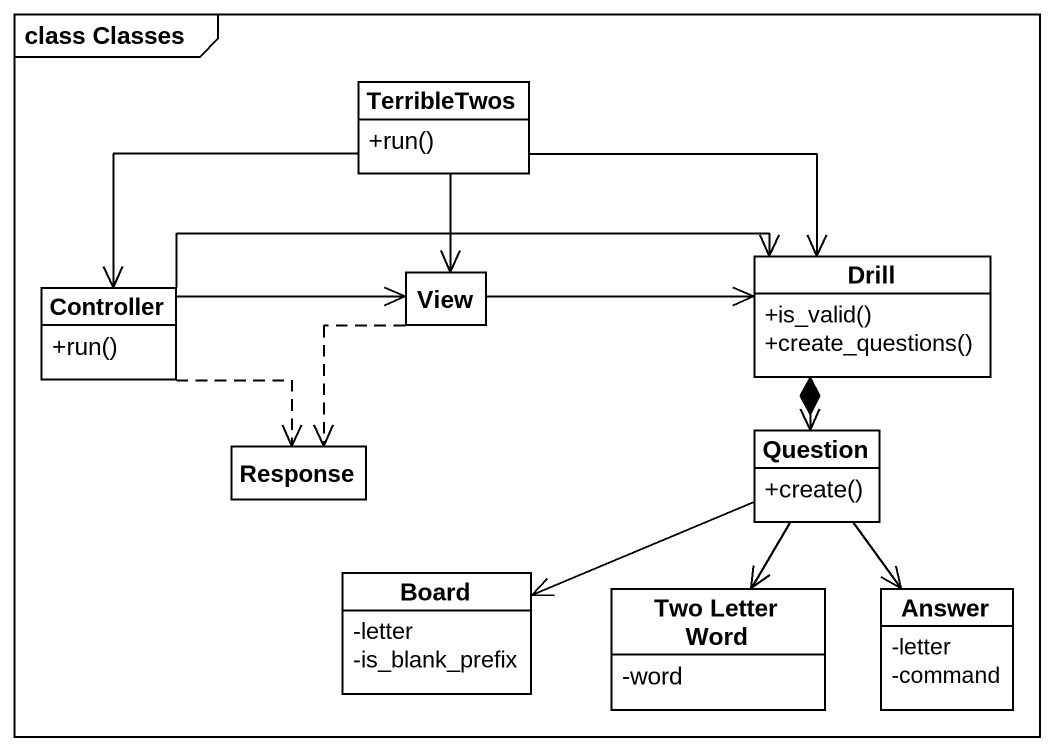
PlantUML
@startuml
mainframe class Classes
hide circle
hide empty members
skinparam classAttributeIconSize 0
class TerribleTwos {
  +run()
}
class View
class Drill {
  +is_valid()
  +create_questions()
}
class Controller {
  +run()
}
class Response
class Question {
  +create()
}
class Board {
  -letter
  -is_blank_prefix
}
class "Two Letter Word" as Two_Letter_Word {
  -word
}
class Answer {
  -letter
  -command
}
TerribleTwos --> View
TerribleTwos -right-> Drill
TerribleTwos --> Controller
View -right-> Drill
View ..> Response
Drill *--> Question
Controller -right-> View
Controller -right-> Drill
Controller ..> Response
Question -left-> Board
Question --> Two_Letter_Word
Question --> Answer
@enduml
